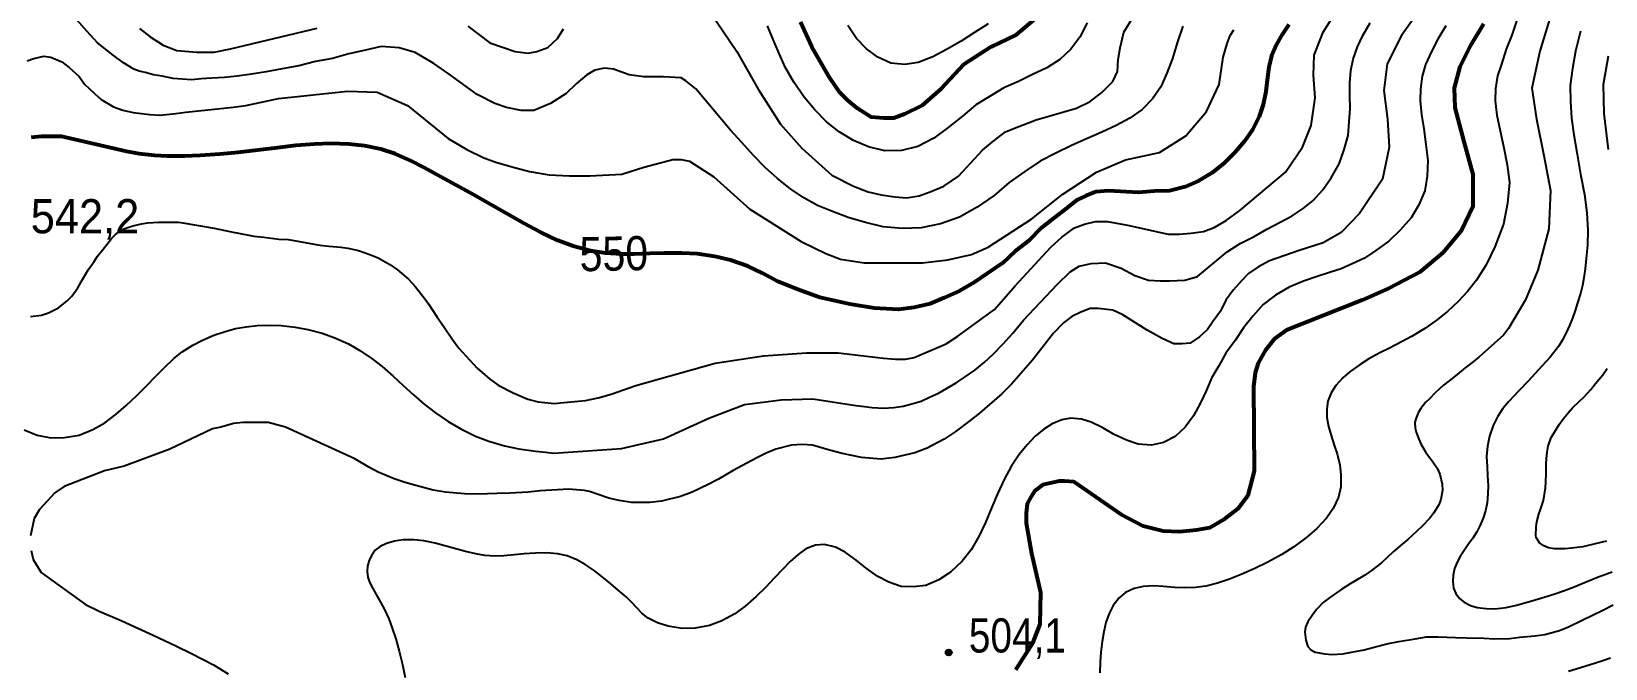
# Model space of a CAD drawing. Header units: metres. Extents: x 552626 to 559174, y 1843804 to 1852371.
# Drawn here: x 555393 to 556176, y 1845491 to 1845808 of the extents above; entities that cross this region are included whole.
import ezdxf
from ezdxf.enums import TextEntityAlignment as Align

# ---------------------------------------------------------------- set-up
doc = ezdxf.new("R2010")
doc.units = ezdxf.units.M
doc.header["$LTSCALE"] = 6.8
for name, color, linetype, lineweight in [('1', 7, 'Continuous', 25), ('2', 7, 'Continuous', 53), ('5', 7, 'Continuous', 25)]:
    doc.layers.add(name, color=color, linetype=linetype, lineweight=lineweight)
doc.layers.add('4', color=7, linetype='Continuous')

msp = doc.modelspace()

# ---------------------------------------------------------------- hatches: boundary and pattern name
at = {"layer": '5'}
msp.add_hatch(color=256, dxfattribs=at).paths.add_polyline_path([(555850.97, 1845499.11, 1), (555847.97, 1845499.11, 1)])

# ---------------------------------------------------------------- linework, layer by layer
at = {"layer": '1'}
for points in [[(555730.35, 1845818.45), (555743.96, 1845798.37), (555754.53, 1845779.57), (555765.76, 1845762.09), (555776.27, 1845750.2), (555791.35, 1845736.72), (555802.09, 1845731.33), (555809.41, 1845728.4), (555815.75, 1845726.93), (555822.59, 1845725.95), (555828.44, 1845725.46), (555834.79, 1845726.44), (555840.16, 1845728.4), (555846.99, 1845731.33), (555854.31, 1845736.23), (555866.32, 1845749.26), (555871.31, 1845753.36), (555877.65, 1845758.36), (555882.19, 1845760.17), (555893.07, 1845764.27), (555913.02, 1845770.18), (555919.82, 1845773.36), (555925.71, 1845777.9), (555931.15, 1845783.36), (555933.42, 1845788.36), (555933.87, 1845794.27)], [(556085.98, 1845821.94), (556074.87, 1845806.34), (556067.68, 1845792.15), (556066.04, 1845778.88), (556067.82, 1845764.68), (556068.78, 1845750.72), (556065.46, 1845734.69), (556054.01, 1845717.64), (556044.77, 1845708.17), (556035.86, 1845703.05), (556023.86, 1845699.17), (556009.19, 1845694.1), (556003.3, 1845690.92), (555998.76, 1845687.73), (555995.13, 1845684.09), (555991.05, 1845679.55), (555987.42, 1845674.54), (555984.7, 1845669.08), (555981.07, 1845664.08), (555978.35, 1845659.98), (555974.27, 1845656.35), (555969.73, 1845653.16), (555965.65, 1845652.71), (555961.56, 1845652.71), (555955.67, 1845655.44), (555948.18, 1845659.64), (555936.16, 1845667.26), (555931.17, 1845669.54), (555923.92, 1845670.45), (555919.83, 1845670.45), (555915.3, 1845668.63), (555910.76, 1845666.35), (555906.68, 1845663.17), (555901.69, 1845658.17), (555891.12, 1845644.57), (555880.77, 1845632.76), (555875.93, 1845627.94), (555864.8, 1845618.27), (555860.17, 1845614.6), (555852.63, 1845608.97), (555847.23, 1845605.4), (555838.7, 1845600.91)], [(555994.35, 1845719.08), (556017.12, 1845738.18), (556025.54, 1845750.71), (556029.81, 1845761.54), (556031.88, 1845775.18), (556031.13, 1845786.47), (556031.46, 1845796.46), (556035.91, 1845808.01), (556043.75, 1845820.52)], [(556149.77, 1845818.12), (556143.65, 1845798.56), (556139.72, 1845780.04), (556142.01, 1845764.57), (556145.72, 1845746.52), (556148.96, 1845729.15), (556148.22, 1845710.1), (556142.77, 1845689.4), (556136.51, 1845674.72), (556128.18, 1845660.48), (556125.64, 1845657.13), (556113.12, 1845646.02), (556109.24, 1845642.77), (556106.54, 1845640.82), (556102.58, 1845637.47), (556098.6, 1845634.31), (556095.82, 1845632.25), (556093.86, 1845630.39), (556091.64, 1845628.39), (556088.78, 1845625.37), (556086.83, 1845623.51), (556084.54, 1845620.56), (556083.25, 1845618.69), (556081.94, 1845615.48), (556081.5, 1845613.62), (556081.67, 1845610.79), (556082.11, 1845608.75), (556083.5, 1845605.31), (556084.45, 1845603.05), (556086.75, 1845599.06), (556088.26, 1845596.87), (556090.17, 1845594.54), (556092.62, 1845590.94), (556093.95, 1845587.88), (556095.15, 1845582.89), (556095.23, 1845579.95), (556094.48, 1845575.29), (556093.4, 1845572.59), (556091.03, 1845568.68), (556088.98, 1845566.04), (556085.2, 1845562.05), (556082.41, 1845559.32), (556078.04, 1845555.45), (556075.11, 1845552.99), (556070.64, 1845549.19), (556067.76, 1845546.36), (556064.86, 1845543.71), (556059.91, 1845539.95), (556056.59, 1845537.64), (556052.16, 1845534.99), (556049.33, 1845533.3), (556045.09, 1845530.68), (556042.47, 1845528.83)], [(555517.6, 1845789.7), (555509.62, 1845788.17), (555502.39, 1845787), (555495.26, 1845786.07), (555488.99, 1845785.44), (555482.62, 1845784.97), (555477.36, 1845784.64), (555472.62, 1845784.18), (555467.78, 1845784.49), (555463.44, 1845784.8), (555457.94, 1845786), (555453.66, 1845786.77), (555449.36, 1845787.81), (555446.49, 1845788.56), (555443.8, 1845789.57), (555438.57, 1845792.65), (555433.53, 1845796.45), (555425.7, 1845802.57), (555420.59, 1845808.26), (555415.49, 1845814.09)], [(555446.55, 1845809.73), (555451.99, 1845805.64), (555458.34, 1845801.55), (555465.14, 1845798.82), (555475.11, 1845797.91), (555483.72, 1845797.91), (555491.88, 1845799.73), (555535.01, 1845810.02)], [(555965.96, 1845810.91), (555963.2, 1845802.62), (555960.81, 1845794.9), (555958.03, 1845787.48), (555955.11, 1845780.69), (555950.97, 1845774.69), (555945.83, 1845769.49), (555939.64, 1845765.08), (555932.79, 1845761.54), (555925.63, 1845758.24), (555918.08, 1845754.9), (555910.56, 1845751.53), (555902.75, 1845747.66), (555894.9, 1845743.74), (555887.38, 1845738.65), (555879.6, 1845733.05), (555872.06, 1845726.71), (555863.61, 1845720.77), (555854.83, 1845715.8), (555845.44, 1845712.45), (555835.76, 1845710.56), (555826.42, 1845710.23), (555816.82, 1845711.08), (555808.03, 1845713.18), (555799.32, 1845715.61), (555791.56, 1845718.63), (555784.15, 1845721.72), (555777.26, 1845725.51), (555770.64, 1845729.96), (555764.25, 1845735.12), (555758.14, 1845740.51), (555752.24, 1845746.52), (555746.39, 1845752.95), (555740.84, 1845759.16), (555723.51, 1845779.79), (555718.63, 1845783.71), (555716.19, 1845785.18), (555707.41, 1845785.66), (555697.65, 1845785.66), (555690.33, 1845786.64), (555682.52, 1845789.58), (555678.12, 1845790.07), (555673.24, 1845789.09), (555669.34, 1845786.64), (555663.97, 1845782.24), (555659.09, 1845777.34), (555651.28, 1845772.45), (555642.98, 1845769.02), (555636.64, 1845769.02), (555629.32, 1845770.49), (555623.46, 1845772.45), (555614.68, 1845776.85), (555600.83, 1845787.02), (555593.19, 1845792.41), (555583.77, 1845797.87), (555575.84, 1845800.14), (555566.96, 1845800.79), (555559.15, 1845799.02), (555550.9, 1845797.23), (555542.67, 1845794.81), (555534.28, 1845793.27), (555525.91, 1845791.14), (555517.6, 1845789.7)], [(555610, 1845811.01), (555621.05, 1845802.62), (555633.71, 1845798.38), (555640.06, 1845797.41), (555644.45, 1845798.38), (555649.82, 1845800.34), (555654.7, 1845804.75), (555657.63, 1845809.64)], [(555777.54, 1845775.58), (555772.43, 1845783.13), (555767.99, 1845790.45), (555763.47, 1845801.19), (555759.18, 1845811.05)], [(555918.43, 1845812.66), (555914.72, 1845805.47), (555910.24, 1845799.42), (555904.75, 1845794.4), (555898.38, 1845790.13), (555891.23, 1845786.86), (555884.26, 1845783.46), (555876.92, 1845780.24), (555870.09, 1845776.11), (555862.89, 1845771.7), (555856.33, 1845766.1), (555849.14, 1845760.55), (555842.03, 1845755.13), (555834.09, 1845751.02), (555825.97, 1845749.03), (555817.71, 1845748.91), (555809.6, 1845750.93), (555802.04, 1845754.08), (555795, 1845758.38), (555788.63, 1845763.37), (555782.8, 1845769.26), (555777.54, 1845775.58)], [(555869.15, 1845812.07), (555862.34, 1845807.76), (555855.62, 1845803.5), (555848.29, 1845799.34), (555841.58, 1845795.67), (555834.24, 1845792.79), (555827.6, 1845791.91), (555820.62, 1845792.54), (555814.25, 1845795.5), (555808.5, 1845799.67), (555803.59, 1845804.84), (555799.29, 1845811.22)], [(555909.85, 1845688.64), (555914.39, 1845691.37), (555920.29, 1845692.74), (555927.54, 1845693.19), (555935.26, 1845690.46), (555942.06, 1845686.82), (555948.86, 1845684.55), (555954.76, 1845684.09), (555959.3, 1845684.09), (555967.01, 1845684.55), (555973.36, 1845686.37), (555988.13, 1845698.51), (555994.47, 1845702.75), (556001.48, 1845706.26), (556007.9, 1845709.95), (556014.44, 1845713.34), (556020.4, 1845716.51), (556025.98, 1845720.19), (556030.82, 1845724.07), (556035.64, 1845729.41), (556039.79, 1845735.48), (556043.8, 1845742.39), (556046.28, 1845749.59), (556048.32, 1845756.45), (556048.82, 1845763.34), (556049.23, 1845769.8), (556049.1, 1845776.51), (556049.16, 1845782.65), (556049.62, 1845788.79), (556050.77, 1845794.5), (556052.93, 1845800.59), (556055.68, 1845806.29), (556059.28, 1845812.59)], [(555933.87, 1845794.27), (555934.78, 1845800.18), (555936.59, 1845807.91), (555941.12, 1845815.18)], [(556132.42, 1845814.42), (556129.79, 1845806.45), (556126.95, 1845799.47), (556124.57, 1845792.07), (556122.6, 1845786.14), (556121.58, 1845779.82), (556121.52, 1845773.72), (556122.38, 1845766.55), (556124.03, 1845758.8), (556125.84, 1845750.3), (556127.53, 1845741.87), (556128.68, 1845733.17), (556127.67, 1845722.79), (556125.6, 1845712.42), (556121.26, 1845701.05), (556116.96, 1845692.11), (556112.25, 1845684.45), (556107.73, 1845678.85), (556103.08, 1845673.85), (556097.77, 1845668.91), (556092.09, 1845664.32), (556086.44, 1845660.41), (556080.13, 1845656.56), (556074.83, 1845653.7), (556068.82, 1845650.61), (556064.15, 1845648.22), (556058.63, 1845645.24), (556054.23, 1845642.55), (556049.3, 1845639.07), (556045.59, 1845635.85), (556042.11, 1845631.96), (556039.88, 1845628.46), (556038.25, 1845624.27), (556037.63, 1845620.5), (556037.73, 1845616.04), (556038.54, 1845611.65), (556039.77, 1845607.19), (556041.39, 1845602.35), (556042.79, 1845597.97), (556044.15, 1845592.55), (556044.74, 1845587.65), (556044.61, 1845581.66), (556043.45, 1845576.48), (556040.9, 1845570.81), (556037.6, 1845566.06), (556032.74, 1845560.86), (556027.73, 1845556.51), (556021.24, 1845551.79), (556015.21, 1845547.94), (556008.01, 1845543.97), (556001.8, 1845540.9), (555995.11, 1845537.94)], [(556096.89, 1845811.02), (556092.97, 1845804.44), (556089.78, 1845798.37), (556086.83, 1845791.8), (556085.21, 1845786.02), (556084.28, 1845779.76), (556084.21, 1845773.81), (556084.85, 1845766.97), (556085.93, 1845759.9), (556086.99, 1845752.06), (556087.9, 1845744.09), (556087.62, 1845736.32), (556086.47, 1845729.01), (556083.53, 1845722), (556079.61, 1845715.59), (556074.21, 1845709.35), (556068.5, 1845703.93), (556062.1, 1845699.22), (556056.44, 1845695.4), (556050.33, 1845692.6), (556044.89, 1845690.05), (556038.94, 1845688.23), (556032.86, 1845686.26), (556026.08, 1845683.97), (556019.02, 1845681.03), (556012.18, 1845677.02), (556005.99, 1845672.34), (556001.07, 1845666.74)], [(555493.26, 1845770.56), (555499.53, 1845771.48), (555515.77, 1845774.84), (555533.12, 1845776.7), (555550.21, 1845778.53), (555565, 1845778.03), (555580.08, 1845771.52), (555600.32, 1845755.07), (555609.59, 1845749.58), (555618.03, 1845745.35), (555623.93, 1845743.24), (555631.52, 1845741.12), (555640.79, 1845738.59), (555650.49, 1845736.89), (555660.6, 1845736.47), (555670.72, 1845736.47), (555686.74, 1845737.32), (555697.7, 1845740.7), (555712.04, 1845744.5), (555716.25, 1845744.5), (555720.47, 1845743.66), (555732.49, 1845735.95), (555750.42, 1845719.8), (555776.04, 1845703.65), (555788.29, 1845697.74), (555795.54, 1845695.01), (555807.34, 1845693.19), (555816.86, 1845693.19), (555826.39, 1845693.19), (555836.37, 1845693.19), (555849.07, 1845694.56), (555860.86, 1845697.29), (555869.03, 1845700.93), (555890.82, 1845715.06), (555906.29, 1845727.35), (555923.07, 1845738.29), (555937.44, 1845744.45), (555954.36, 1845748.1), (555967.47, 1845756.26), (555977.8, 1845768.39), (555984.03, 1845781.86), (555986.16, 1845795.5), (555988.04, 1845802.3), (555989.51, 1845806.22), (555991.46, 1845809.15)], [(556163.93, 1845808.4), (556161.47, 1845798.51), (556160, 1845789.84), (556158.84, 1845781.44), (556159.02, 1845773.43), (556159.43, 1845765.2), (556160.72, 1845756.76), (556162.39, 1845747.2), (556164.05, 1845737.29), (556165.98, 1845727.2), (556167.07, 1845717.97), (556167.65, 1845709.33), (556167.48, 1845701.94), (556166.77, 1845695.27), (556166.32, 1845690.19)], [(555390.68, 1845793.67), (555394.06, 1845794.91), (555398.97, 1845795.95), (555402.54, 1845795.5), (555408.03, 1845793.18), (555411.59, 1845790.36), (555416.56, 1845785.89), (555419.18, 1845782.11), (555424.29, 1845777.37)], [(556177.99, 1845749.51), (556175.69, 1845767.48), (556175.43, 1845781.83), (556177.9, 1845796.17)], [(555424.29, 1845777.37), (555427.57, 1845774.42), (555433.59, 1845770.83), (555438.35, 1845769.1), (555443.52, 1845767.88), (555451.8, 1845766.93), (555456.87, 1845766.66), (555464.67, 1845767.45), (555469.63, 1845768.12), (555493.26, 1845770.56)], [(555486.06, 1845709.92), (555492.41, 1845708.46), (555496.78, 1845707.72), (555503.59, 1845706.41), (555508.51, 1845705.92), (555515.95, 1845704.97), (555520.65, 1845704.65), (555525.5, 1845703.87), (555529.87, 1845703.13), (555536.47, 1845701.98), (555540.82, 1845701.43), (555546.88, 1845700.89), (555550.37, 1845700.34), (555555.64, 1845699.23), (555561.28, 1845697.3), (555565.38, 1845695.58), (555571.29, 1845692.26), (555575.12, 1845689.56), (555580.5, 1845684.94), (555583.98, 1845681.15), (555588.87, 1845675.04), (555590.47, 1845672.75), (555594.85, 1845666.01), (555597.94, 1845661.51), (555602.49, 1845654.99), (555605.66, 1845650.59), (555611.01, 1845644.63), (555614.7, 1845640.68), (555620.84, 1845635.29), (555625.19, 1845632.17), (555632.58, 1845628.35), (555639.99, 1845625.2), (555645.09, 1845623.88), (555653.18, 1845623.09), (555656.1, 1845623.33), (555668.71, 1845624.58), (555674.94, 1845625.96), (555681.49, 1845627.76), (555693.67, 1845632.07), (555733.2, 1845643.17), (555757.32, 1845646.74), (555778.67, 1845648.33), (555794.48, 1845648.33), (555817.01, 1845645.58), (555822.91, 1845645.16), (555827.97, 1845645.16), (555832.19, 1845646), (555848.21, 1845652.83), (555854.05, 1845656.64), (555872.3, 1845669.84), (555882.52, 1845681.59), (555900.33, 1845700.92), (555905.77, 1845705.93), (555912.12, 1845710.48), (555917.11, 1845712.3), (555922.55, 1845713.66), (555928.45, 1845713.66), (555938.43, 1845711.84), (555958.7, 1845707.43), (555964.31, 1845707.43), (555969.91, 1845707.83), (555976.32, 1845708.64), (555981.53, 1845710.65), (555987.54, 1845714.26), (555994.35, 1845719.08)], [(555392.33, 1845666.33), (555397.85, 1845667.06), (555401.33, 1845668.22), (555406.27, 1845670.78), (555410.53, 1845674.21), (555412.92, 1845676.58), (555415.97, 1845680.63), (555417.63, 1845683.58), (555421.03, 1845689.57), (555423.98, 1845693.71), (555425.76, 1845696.39), (555428.59, 1845699.94), (555430.41, 1845702.24), (555432.74, 1845705.17), (555434.53, 1845706.99), (555437.4, 1845709.31), (555439.75, 1845710.34), (555443.31, 1845711.6), (555447.66, 1845712.58), (555450.56, 1845713), (555456.32, 1845713.38), (555459.92, 1845713.41), (555462.49, 1845713.42), (555466.01, 1845713.35), (555468.14, 1845713.02), (555483.86, 1845710.42), (555486.06, 1845709.92)], [(555389.26, 1845610.03), (555395.7, 1845607.33), (555402.4, 1845606.04), (555409.25, 1845606.11), (555416.63, 1845607.38), (555423.38, 1845610.08), (555429.44, 1845613.48), (555435.08, 1845617.73), (555440.02, 1845622.05), (555445.37, 1845627.09), (555450.01, 1845631.76), (555454.99, 1845636.87), (555459.02, 1845641.06), (555463.7, 1845645.41), (555467.92, 1845648.76), (555473.13, 1845652.09), (555477.95, 1845654.58), (555483.65, 1845657.04), (555488.79, 1845658.78), (555494.37, 1845660.37), (555499.73, 1845661.29), (555505.2, 1845661.97), (555511.25, 1845662.05), (555517.12, 1845661.88), (555524.08, 1845661.06), (555530.38, 1845659.98), (555537.61, 1845658.05), (555543.84, 1845655.85), (555550.67, 1845652.7), (555556.37, 1845649.47), (555562.42, 1845645.38), (555567.45, 1845641.45), (555572.92, 1845636.64), (555577.77, 1845632.19), (555583.08, 1845627.32), (555588.41, 1845622.8), (555593.97, 1845618.41), (555600.32, 1845614.13), (555606.5, 1845610.47), (555613.83, 1845606.89), (555620.53, 1845604.26), (555628.39, 1845601.97), (555635.5, 1845600.5), (555643.79, 1845599.34), (555648.69, 1845598.93), (555652.95, 1845598.37), (555686.55, 1845600.75), (555707.5, 1845605.51), (555730.04, 1845615.81), (555747.83, 1845622.56), (555766.01, 1845624.93), (555781.83, 1845625.33), (555803.18, 1845622.16), (555807.59, 1845621.52), (555811.37, 1845621.07), (555817.05, 1845620.81), (555822.19, 1845621.04), (555826.84, 1845621.79), (555831.07, 1845622.96), (555835.77, 1845624.31), (555839.88, 1845626.16), (555844.41, 1845628.19), (555848.41, 1845630.55), (555853.18, 1845633.31), (555857.69, 1845636.29), (555862.52, 1845639.71), (555867.1, 1845643.51), (555871.65, 1845647.6), (555876.53, 1845652.77), (555881.36, 1845658.13), (555886.61, 1845664.52), (555903.5, 1845682.27), (555909.85, 1845688.64)], [(556166.32, 1845690.19), (556165.63, 1845685.71), (556164.89, 1845681.9), (556163.99, 1845677.84), (556162.53, 1845673.19), (556161.39, 1845669.36), (556160.03, 1845665.48), (556158.54, 1845661.88), (556156.91, 1845658.28), (556154.81, 1845654.4), (556153.08, 1845651.43), (556148.88, 1845646.17), (556144.79, 1845641.64), (556138.05, 1845634.43), (556133.21, 1845629.45), (556128.08, 1845623.92), (556125.32, 1845620.61), (556122.57, 1845616.36), (556120.42, 1845612.07), (556118.63, 1845606.87), (556117.7, 1845601.91), (556117.25, 1845596.7), (556117.43, 1845591.72), (556117.73, 1845587.12), (556118.02, 1845582.28), (556117.92, 1845578.06), (556117.48, 1845573.62), (556116.62, 1845569.7), (556115.51, 1845565.95), (556114.07, 1845562.46), (556112.31, 1845559.15), (556110.36, 1845556), (556108.13, 1845552.81), (556106.12, 1845549.96), (556104.06, 1845546.88), (556102.55, 1845544.03), (556101.32, 1845541), (556100.61, 1845537.69), (556100.37, 1845534.53), (556100.79, 1845531.16), (556101.86, 1845528.48), (556103.69, 1845525.93), (556106.01, 1845524.09), (556109.15, 1845522.56), (556112.52, 1845521.54), (556116.93, 1845520.95), (556121.34, 1845520.9), (556126.92, 1845521.57), (556132.15, 1845522.71), (556138.55, 1845524.43), (556144.28, 1845526.16), (556150.73, 1845528.16), (556155.93, 1845529.93), (556160.88, 1845531.85), (556166.74, 1845534.26), (556172.43, 1845536.58), (556179.66, 1845539.29)], [(556001.07, 1845666.74), (555996.17, 1845660.72), (555992.12, 1845654.39), (555987.47, 1845648.12), (555983.89, 1845641.83), (555980.52, 1845635.95), (555977.67, 1845629.43), (555974.83, 1845623.39), (555971.33, 1845616.87), (555967.13, 1845611.37), (555962.25, 1845606.7), (555956.3, 1845603.61), (555950.46, 1845602.31), (555943.75, 1845602.84), (555937.94, 1845604.75), (555931.53, 1845607.88), (555926.19, 1845610.9), (555920.4, 1845613.77), (555915.55, 1845615.35), (555910.27, 1845615.79), (555905.76, 1845614.94), (555900.91, 1845612.92), (555896.78, 1845610.23), (555892.51, 1845606.74), (555888.51, 1845602.53), (555884.6, 1845597.76), (555880.59, 1845591.71), (555877.19, 1845585.6), (555873.67, 1845578.14), (555870.92, 1845571.43), (555867.75, 1845563.75), (555864.69, 1845557.22), (555860.58, 1845550.17), (555856.17, 1845544.55), (555850.36, 1845539.07), (555844.57, 1845535.35), (555838.08, 1845532.55), (555831.85, 1845531.73), (555825.8, 1845532.05), (555819.61, 1845534.18), (555814.21, 1845537.03), (555808.31, 1845541.17), (555803.45, 1845545.06), (555797.89, 1845549.08), (555793.05, 1845551.62), (555787.63, 1845552.95), (555783.07, 1845552.53), (555778.32, 1845550.68), (555774.44, 1845547.94), (555770.52, 1845544.4), (555766.72, 1845540.43), (555762.79, 1845536.24), (555758.19, 1845531.46), (555753.67, 1845527.06), (555748.13, 1845522.23), (555742.92, 1845518.43), (555736.49, 1845514.85), (555730.43, 1845512.59), (555723.21, 1845511.22), (555716.77, 1845511.13), (555709.77, 1845512.15), (555704.43, 1845513.86), (555699.76, 1845516.18), (555696.75, 1845518.63), (555694.28, 1845521.19), (555691.67, 1845524.03), (555688.83, 1845526.83), (555684.91, 1845530.2), (555681.2, 1845533.32), (555676.81, 1845536.89), (555672.93, 1845539.91), (555668.42, 1845542.99), (555664.34, 1845545.24), (555659.59, 1845547.16), (555654.74, 1845548.17), (555649.23, 1845548.72), (555643.7, 1845548.62), (555638.09, 1845548.22), (555633.1, 1845547.69), (555628.06, 1845547.26), (555623.66, 1845547.15), (555618.6, 1845547.47), (555614.08, 1845548.19), (555608.83, 1845549.38), (555604.14, 1845550.69), (555598.65, 1845552.24), (555593.74, 1845553.53), (555588.08, 1845554.64), (555583.16, 1845555.17), (555577.83, 1845555.15), (555573.56, 1845554.53), (555569.5, 1845553.46), (555566.5, 1845551.9), (555564.01, 1845550.06), (555562.21, 1845547.58), (555560.94, 1845545.09), (555560.18, 1845542.08), (555559.95, 1845539.51), (555560.36, 1845536.6), (555561.19, 1845534.06), (555562.7, 1845530.96)], [(556176.85, 1845554.51), (556171.87, 1845553.31), (556165.11, 1845551.8), (556159.49, 1845551.09), (556156.12, 1845550.67), (556151.08, 1845550.71), (556148.07, 1845551.19), (556145.66, 1845552.22), (556143.57, 1845553.67), (556141.91, 1845556.31), (556141.77, 1845557.44), (556141.9, 1845561.73), (556142.26, 1845564.16), (556143.31, 1845567.9), (556144.05, 1845570.37), (556145.45, 1845574.35), (556145.81, 1845576.78), (556146.5, 1845581.14), (556146.63, 1845583.92), (556146.84, 1845588.32), (556146.84, 1845592.89), (556147.05, 1845595.77), (556147.43, 1845598.86), (556147.9, 1845601.86), (556149.37, 1845606.14), (556151.04, 1845608.73), (556153.4, 1845612.64), (556155.02, 1845614.93), (556157.8, 1845618.51), (556159.98, 1845620.88), (556163.29, 1845624.05), (556165.6, 1845626.15), (556169.19, 1845630.12), (556171.41, 1845632.96), (556175.14, 1845637.33), (556177.3, 1845640.55)], [(555838.7, 1845600.91), (555832.58, 1845598.59), (555822.59, 1845596.11), (555815.82, 1845595.34), (555806.02, 1845596.12), (555796.36, 1845598.16), (555790.07, 1845599.91), (555781.6, 1845602.37), (555776.42, 1845602.73), (555771.13, 1845602.31), (555763.37, 1845600.28), (555758.55, 1845598.3), (555753.96, 1845595.97), (555746.87, 1845592.21), (555742.11, 1845589.66), (555734.8, 1845585.4), (555729.77, 1845582.73), (555721.82, 1845578.96), (555715.88, 1845576.85), (555706.44, 1845574.44), (555700.61, 1845573.77), (555691.46, 1845573.87), (555685.47, 1845574.71), (555680.18, 1845576), (555670.58, 1845579.19), (555668.13, 1845579.77), (555660.25, 1845580.39), (555654.76, 1845580.14), (555646.07, 1845579.53), (555640.14, 1845578.94), (555631.05, 1845578.48), (555624.7, 1845578.22), (555615.03, 1845577.88), (555608.43, 1845578.17), (555598.92, 1845578.89), (555592.8, 1845580), (555584.16, 1845582.25), (555578.85, 1845583.74), (555573.31, 1845585.58), (555565.51, 1845588.87), (555560.84, 1845591.38), (555553.89, 1845595.54), (555519.3, 1845611.32), (555510.68, 1845613.6), (555497.98, 1845613.6), (555493.44, 1845613.14), (555487.09, 1845611.32), (555483.01, 1845610.41), (555461.69, 1845600.4), (555438.92, 1845591.9), (555436.14, 1845591.2), (555429.19, 1845589.55), (555409.07, 1845581.75), (555404.54, 1845578.57), (555396.83, 1845570.38), (555394.11, 1845565.83), (555392.29, 1845557.19)], [(555392.75, 1845549.91), (555393.65, 1845545.36), (555397.74, 1845538.99), (555419.76, 1845523.07), (555426.52, 1845519.75), (555437.83, 1845514.85), (555445.76, 1845511.29), (555453.4, 1845507.78), (555464.68, 1845502.41), (555472.44, 1845498.63), (555483.47, 1845492.94), (555490.73, 1845488.54)], [(555995.11, 1845537.94), (555989.16, 1845535.61), (555983.28, 1845533.62), (555977.45, 1845532.18), (555972.25, 1845531.42), (555966.68, 1845531.24), (555961.88, 1845531.54), (555956.4, 1845532.03), (555951.52, 1845532.27), (555946.19, 1845532), (555941.86, 1845531.03), (555937.53, 1845528.97), (555934.35, 1845526.32), (555931.37, 1845522.5), (555929.36, 1845518.57), (555927.74, 1845513.98), (555926.66, 1845509.33), (555925.86, 1845504.55), (555925.21, 1845499.34), (555924.85, 1845494.53), (555924.66, 1845489.07)], [(555562.7, 1845530.96), (555564.38, 1845528.03), (555566.58, 1845524.21), (555568.54, 1845520.46), (555570.67, 1845515.95), (555572.44, 1845511.17), (555574.18, 1845505.95), (555575.83, 1845499.83), (555577.31, 1845493.83), (555578.9, 1845486.71)], [(556042.47, 1845528.83), (556038.44, 1845526.04), (556035.84, 1845524), (556032.47, 1845520.54), (556030.69, 1845518.03), (556028.31, 1845514.31), (556027.11, 1845511.69), (556026.75, 1845509.26), (556027.16, 1845505.22), (556028.31, 1845502.13), (556029.75, 1845500.51), (556031.89, 1845499.35), (556036.76, 1845498.44), (556040.12, 1845498.19), (556045.71, 1845498.42), (556049.89, 1845499.22), (556056.21, 1845500.4), (556061.28, 1845501.7), (556068.46, 1845503.55), (556073.47, 1845504.56), (556081.67, 1845505.96), (556087.26, 1845506.85), (556093.06, 1845506.91), (556101.76, 1845506.58), (556107.58, 1845506.45), (556115.98, 1845506.17), (556121.16, 1845505.87), (556128.74, 1845506.05), (556133.8, 1845506.69), (556141.23, 1845507.33), (556146.18, 1845508.05), (556153.45, 1845510), (556157.97, 1845511.9), (556164.79, 1845515.23), (556169.98, 1845517.78), (556175.1, 1845520.23), (556180.3, 1845522.78)], [(556157.97, 1845489.88), (556163.98, 1845491.71), (556168.83, 1845493.17), (556174.63, 1845495.03), (556178.91, 1845496.5)]]:
    msp.add_lwpolyline(points, dxfattribs=at)
at = {"layer": '2'}
for points in [[(555898.21, 1845819.4), (555882.99, 1845806.65), (555870.57, 1845800.72)], [(555870.57, 1845800.72), (555856.91, 1845791.77), (555845.76, 1845779.67), (555836.25, 1845771.47), (555827.47, 1845767.06), (555822.1, 1845765.1), (555817.22, 1845765.1), (555810.87, 1845765.59), (555804.04, 1845770), (555799.16, 1845773.91), (555795.26, 1845777.83), (555789.89, 1845785.66), (555781.34, 1845800.72), (555775.73, 1845812.96)], [(556018.8, 1845811.74), (556015.5, 1845806.85), (556012.58, 1845801.73), (556010.22, 1845796.24), (556008.84, 1845790.52), (556007.93, 1845784.25), (556007.32, 1845778.36), (556005.98, 1845771.98), (556003.94, 1845765.93), (556000.79, 1845759.73), (555996.76, 1845753.74), (555991.88, 1845748), (555986.52, 1845742.67), (555980.59, 1845737.9), (555973.96, 1845733.85), (555967.11, 1845731), (555959.38, 1845728.95), (555951.92, 1845728.72), (555943.95, 1845728.06), (555928.99, 1845728.89), (555922.65, 1845728.4), (555917.77, 1845726.44), (555913.37, 1845724.48), (555908.27, 1845720.33), (555901.86, 1845715.33), (555895.68, 1845710.46), (555889.65, 1845704.41), (555882.52, 1845698.85), (555876.23, 1845693.01), (555868.96, 1845687.95), (555862.14, 1845683.27), (555854.97, 1845679.15), (555847.27, 1845675.71), (555840.17, 1845672.71), (555832.24, 1845670.87), (555824.4, 1845669.83), (555812.38, 1845670.53), (555800.16, 1845672.54)], [(556115.64, 1845812.12), (556109.35, 1845801.61), (556103.86, 1845790.63), (556101.1, 1845780.03), (556101.47, 1845770.36), (556105.95, 1845753.59), (556110.33, 1845737.29), (556110.34, 1845721.02), (556104.74, 1845709.18), (556095.44, 1845698.12), (556084.02, 1845688.46), (556068.42, 1845680.26), (556055.24, 1845674.49), (556017.58, 1845659.62), (556011.57, 1845655.2), (556007.17, 1845649.58), (556003.56, 1845643.15), (556001.96, 1845638.33), (556001.16, 1845631.5), (556001.56, 1845589.32)], [(555800.16, 1845672.54), (555785.37, 1845675.86), (555774.31, 1845679.8), (555764.34, 1845683.89), (555756.74, 1845688.02), (555749.52, 1845691.37), (555740.84, 1845694.43), (555733.07, 1845696.29), (555724.22, 1845697.52), (555716.52, 1845697.92), (555707.86, 1845697.96), (555700.83, 1845697.74), (555692.85, 1845697.49), (555686.5, 1845697.45), (555678.45, 1845697.94), (555671.37, 1845699.05), (555662.57, 1845701.35), (555654.86, 1845704.2), (555646.17, 1845708.32), (555638.14, 1845712.66), (555629.64, 1845717.54), (555621.12, 1845722.37), (555613.01, 1845726.91), (555604.34, 1845731.7), (555596.64, 1845735.92), (555588.48, 1845740.38), (555581.41, 1845744.04), (555573.86, 1845747.31), (555566.8, 1845749.62), (555558.58, 1845751.29), (555550.84, 1845752.18), (555541.81, 1845752.48), (555533.81, 1845752.21), (555524.37, 1845751.48), (555515.38, 1845750.44), (555505.59, 1845749.2), (555495.76, 1845748.06), (555486.55, 1845747.14), (555476.82, 1845746.51), (555469.08, 1845746.18), (555460.47, 1845746.18), (555454.01, 1845746.5), (555446.38, 1845747.37), (555440.2, 1845748.58), (555407.72, 1845755.98), (555397.74, 1845755.98), (555392.75, 1845755.53)], [(556001.56, 1845589.32), (555998.35, 1845577.27), (555993.55, 1845570.84), (555986.33, 1845565.21), (555979.52, 1845561.2), (555972.71, 1845559.99), (555964.3, 1845559.19), (555956.29, 1845559.59), (555946.27, 1845562), (555935.46, 1845567.62), (555911.67, 1845584.02), (555907.13, 1845584.47), (555904.41, 1845584.47), (555896.25, 1845582.65), (555892.16, 1845579.47), (555890.8, 1845577.2), (555888.54, 1845573.1), (555888.08, 1845568.55), (555888.08, 1845563.55), (555890.73, 1845548.42), (555895.12, 1845528.91), (555894.87, 1845513.3), (555891.23, 1845503.78), (555882.7, 1845490.4)]]:
    msp.add_lwpolyline(points, dxfattribs=at)
at = {"layer": '5'}
msp.add_circle((555849.47, 1845499.11), 1.5, dxfattribs=at)

# ---------------------------------------------------------------- texts
at = {"layer": '4', "width": 0.9}
msp.add_text('550', height=17, rotation=1.074, dxfattribs=at).set_placement((555682.9, 1845689.2), align=Align.CENTER)
at = {"layer": '5'}
for s, width, p in [('542,2', 0.95, (555392.46, 1845707.82)), ('504,1', 0.85, (555859.47, 1845499.11))]:
    msp.add_text(s, height=17, dxfattribs=dict(at, width=width)).set_placement(p)

doc.saveas('drawing.dxf')
